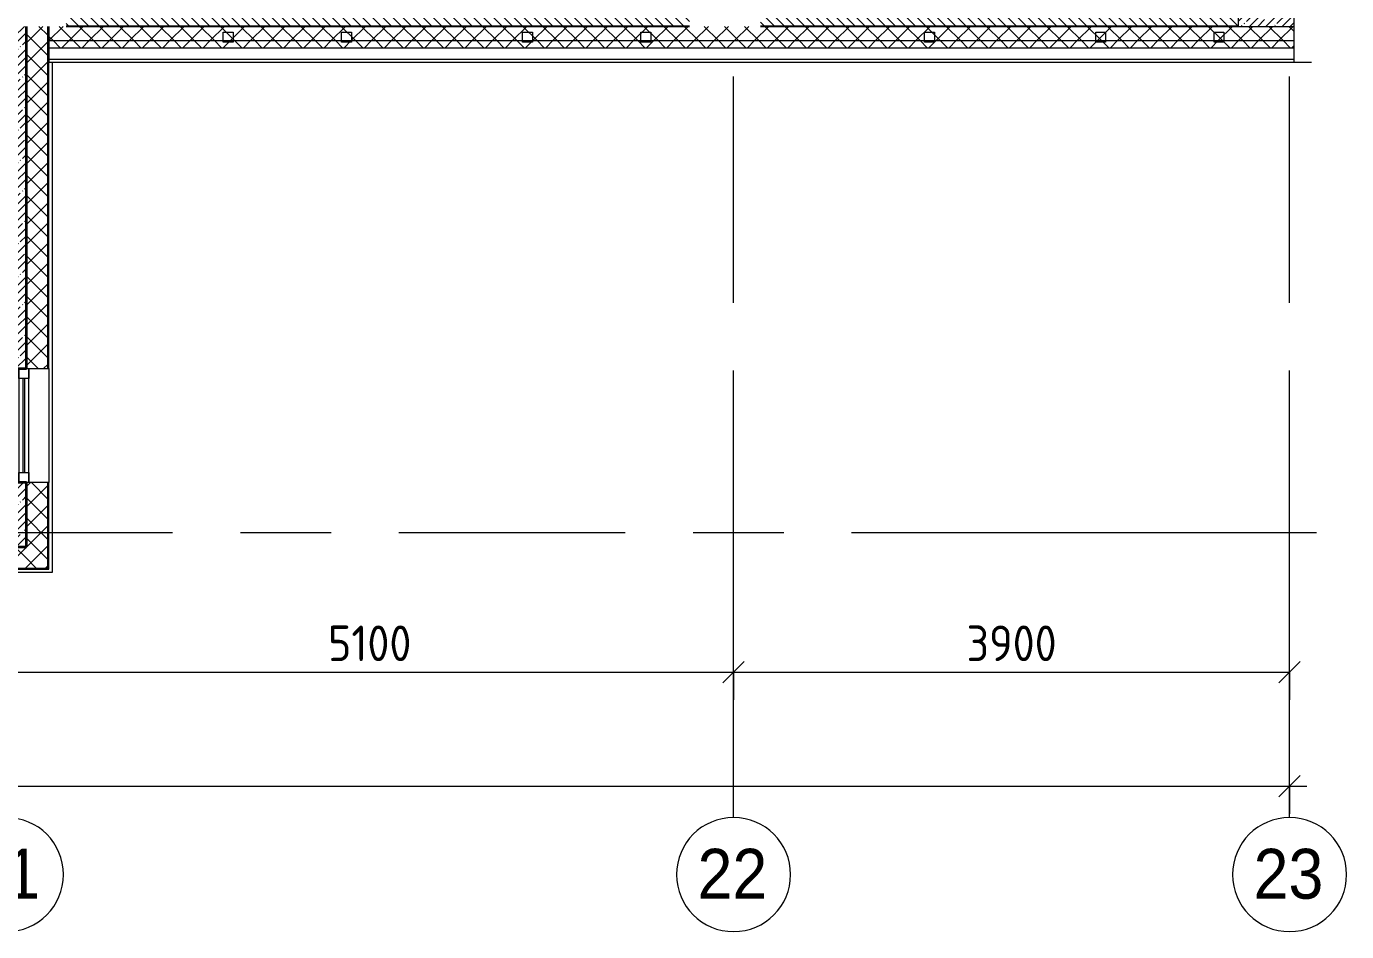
# Model space of a CAD drawing. Header units: millimetres. Extents: x 35802 to 233035, y -8553 to 29000.
# Drawn here: x 75700 to 84960, y -2799 to 3550 of the extents above; entities that cross this region are included whole.
import ezdxf

# ---------------------------------------------------------------- set-up
doc = ezdxf.new("R2010")
doc.units = ezdxf.units.MM
doc.linetypes.add('Осевая', pattern=[3175, 635, -476.25, 1587.5, -476.25])
for name, color, linetype, lineweight in [('A-ANNO-DIMS', 7, 'Continuous', 9), ('A-ANNO-DIMS-100', 7, 'Continuous', 9), ('A-DETL-GENF', 7, 'Continuous', 9), ('A-GLAZ', 7, 'Continuous', 9), ('A-GLAZ-1', 7, 'Continuous', 13), ('A-WALL', 7, 'Continuous', 9), ('I-WALL', 7, 'Continuous', 9), ('S-COLS', 7, 'Continuous', 9), ('Оси', 7, 'Continuous', 9), ('Оси-1', 7, 'Continuous', 20), ('Оси-2', 7, 'Осевая', 9)]:
    doc.layers.add(name, color=color, linetype=linetype, lineweight=lineweight)
for name, color, linetype, lineweight, true_color in [('A-WALL-1', 7, 'Continuous', 35, 0x3c3c3c), ('A-WALL-2', 7, 'Continuous', 25, 0x3c3c3c), ('A-WALL-3', 7, 'Continuous', 13, 0x3c3c3c), ('A-WALL-FNSH-1', 7, 'Continuous', 9, 0x3c3c3c), ('A-WALL-FNSH-2', 7, 'Continuous', 13, 0x3c3c3c)]:
    doc.layers.add(name, color=color, linetype=linetype, lineweight=lineweight, true_color=true_color)
doc.styles.add('Arial', font='arial.ttf', dxfattribs={"width": 0.9, "height": 350})
doc.styles.add('ISOCPEUR', font='isocpeur.ttf', dxfattribs={"width": 0.9, "height": 250})
doc.dimstyles.new('ISO-2_5_0_9К_БОЛЬШОЙ', dxfattribs={"dimscale": 304.8, "dimtxt": 248.995294, "dimasz": 0.492126, "dimexe": 0.393701, "dimexo": 0.984252, "dimgap": 0, "dimtad": 1, "dimdec": 0, "dimrnd": 10, "dimzin": 0, "dimdsep": 46, "dimtxsty": 'ISOCPEUR', "dimblk1": 'OBLIQUE', "dimblk2": 'OBLIQUE', "dimsah": 1, "dimcen": 0.09, "dimdle": 0.393701, "dimazin": 0, "dimtfac": 1, "dimtdec": 4, "dimtix": 1, "dimtmove": 0, "dimatfit": 3, "dimfxl": 1, "dimtvp": 1, "dimtolj": 1, "dimtzin": 0, "dimarcsym": 2})
pattern_1 = [(45, (0, 0), (-70.71068, 70.71068), []), (135, (0, 0), (-70.71068, -70.71068), [])]

# ---------------------------------------------------------------- blocks, each defined once
blk = doc.blocks.new('120_Окно_СКБ_1Ст - 120_Окно_СКБ_1Ст 900х2500_h_-19906774-План расстановки осветительного оборудования 1 этажа в осях 12-23')
at = {"layer": 'A-GLAZ-1'}
for p, q in [((-450, -75), (-450, -5)), ((-450, -5), (-380, -5)), ((-380, -75), (-450, -75)), ((-380, -5), (-380, -75)), ((380, -75), (380, -5)), ((380, -5), (450, -5)), ((450, -75), (380, -75)), ((450, -5), (450, -75))]:
    blk.add_line(p, q, dxfattribs=at)
blk = doc.blocks.new('120_Окно_СКБ_1Ст - 120_Окно_СКБ_1Ст 900х2500_h_-19906150-План расстановки осветительного оборудования 1 этажа в осях 12-23')
at = {"layer": 'A-GLAZ-1'}
for p, q in [((-450, -75), (-450, -5)), ((-450, -5), (-380, -5)), ((-380, -75), (-450, -75)), ((-380, -5), (-380, -75)), ((380, -75), (380, -5)), ((380, -5), (450, -5)), ((450, -75), (380, -75)), ((450, -5), (450, -75))]:
    blk.add_line(p, q, dxfattribs=at)
blk = doc.blocks.new('120_Окно_СКБ_2Ст - 120_Окно_СКБ_2Ст 2100х2500 _мал створка СЛЕВА_-19967351-План расстановки осветительного оборудования 1 этажа в осях 12-23')
at = {"layer": 'A-GLAZ-1'}
for p, q in [((-1050, -75), (-1050, -5)), ((-1050, -5), (-980, -5)), ((-980, -75), (-1050, -75)), ((-980, -5), (-980, -75)), ((-220, -75), (-220, -5)), ((-220, -5), (-150, -5)), ((-150, -75), (-220, -75)), ((-150, -5), (-150, -75)), ((980, -75), (980, -5)), ((980, -5), (1050, -5)), ((1050, -75), (980, -75)), ((1050, -5), (1050, -75))]:
    blk.add_line(p, q, dxfattribs=at)
blk = doc.blocks.new('120_Окно_СКБ_1Ст - 120_Окно_СКБ_1Ст 800х2500 EI30-23532001-План расстановки осветительного оборудования 1 этажа в осях 12-23')
at = {"layer": 'A-GLAZ'}
for p, q in [((400, -57), (-400, -57)), ((330, -87), (-330, -87)), ((-400, -127), (400, -127)), ((330, -97), (-330, -97))]:
    blk.add_line(p, q, dxfattribs=at)
at = {"layer": 'A-GLAZ-1'}
for p, q in [((-400, -127), (-400, -57)), ((-400, -57), (-330, -57)), ((-330, -57), (-330, -127)), ((330, -127), (330, -57)), ((330, -57), (400, -57)), ((400, -57), (400, -127)), ((-330, -127), (-400, -127)), ((400, -127), (330, -127))]:
    blk.add_line(p, q, dxfattribs=at)
blk = doc.blocks.new('BSC_Колонна _Прямоугольная - 500х500-V46-План расстановки осветительного оборудования 1 этажа в осях 12-23')
at = {"layer": 'S-COLS'}
h = blk.add_hatch(dxfattribs=at)
h.set_pattern_fill('FP_63', color=256, style=0, pattern_type=2)
h.set_pattern_definition([(45, (-84450, -3800), (-57.02463, 57.02463), []), (45, (-84392.975, -3800), (-57.02463, 57.02463), [100.806, -20.161, 3.353, -16.808])])
h.paths.add_polyline_path([(-250, -250), (140, -250), (140, 250), (-250, 250), (-250, 16.1)])
for p, q in [((140, 250), (-250, 250)), ((-250, 250), (-250, -250)), ((-250, -250), (140, -250))]:
    blk.add_line(p, q, dxfattribs=at)
blk = doc.blocks.new('DET_L_Линия разрыва - М100-30654842-План расстановки осветительного оборудования 1 этажа в осях 12-23')
at = {"layer": 'A-DETL-GENF'}
blk.add_line((11739.9, 0), (0, 0), dxfattribs=at)
blk = doc.blocks.new('Ось сетки - D8-29747960-План расстановки осветительного оборудования 1 этажа в осях 12-23')
at = {"layer": 'Оси-1'}
for start, end in [(360, 180), (180, 360)]:
    blk.add_arc((0, 0), 4, start, end, dxfattribs=at)
blk = doc.blocks.new('DIMBLOCK17-План расстановки осветительного оборудования 1 этажа в осях 12-23')
at = {"layer": 'A-ANNO-DIMS-100'}
for p, q in [((75560, -1172.5), (75560, -858.6)), ((80660, -1172.5), (80660, -858.6)), ((75560, -978.6), (80660, -978.6)), ((75560, -978.6), (75560, -1172.5)), ((80660, -978.6), (80660, -1172.5))]:
    blk.add_line(p, q, dxfattribs=at)
at = {"layer": 'A-ANNO-DIMS-100', "lineweight": 20}
for p, q in [((75560, -978.6), (75635, -903.6)), ((80660, -978.6), (80735, -903.6)), ((75560, -978.6), (75485, -1053.6)), ((80660, -978.6), (80585, -1053.6))]:
    blk.add_line(p, q, dxfattribs=at)
at = {"layer": 'A-ANNO-DIMS-100', "color": 0, "insert": (77815.5, -652), "char_height": 250, "width": 706.764, "attachment_point": 1, "line_spacing_factor": 1.149209, "style": 'ISOCPEUR'}
blk.add_mtext('5100', dxfattribs=at)
blk = doc.blocks.new('_Oblique')
at = {"color": 0, "linetype": 'ByBlock', "lineweight": -2}
blk.add_line((-0.5, -0.5), (0.5, 0.5), dxfattribs=at)
blk = doc.blocks.new('DIMBLOCK18-План расстановки осветительного оборудования 1 этажа в осях 12-23')
at = {"layer": 'A-ANNO-DIMS-100'}
for p, q in [((80660, -1172.5), (80660, -858.6)), ((84560, -1172.5), (84560, -858.6)), ((80660, -978.6), (84560, -978.6)), ((80660, -978.6), (80660, -1172.5)), ((84560, -978.6), (84560, -1172.5))]:
    blk.add_line(p, q, dxfattribs=at)
at = {"layer": 'A-ANNO-DIMS-100', "lineweight": 20}
for p, q in [((80660, -978.6), (80735, -903.6)), ((84560, -978.6), (84635, -903.6)), ((80660, -978.6), (80585, -1053.6)), ((84560, -978.6), (84485, -1053.6))]:
    blk.add_line(p, q, dxfattribs=at)
at = {"layer": 'A-ANNO-DIMS-100', "color": 0, "insert": (82294, -652), "char_height": 250, "width": 758.478, "attachment_point": 1, "line_spacing_factor": 1.149209, "style": 'ISOCPEUR'}
blk.add_mtext('3900', dxfattribs=at)
blk = doc.blocks.new('DIMBLOCK205-План расстановки осветительного оборудования 1 этажа в осях 12-23')
at = {"layer": 'A-ANNO-DIMS-100'}
for p, q in [((38310, -1972.5), (38310, -1658.6)), ((84560, -1972.5), (84560, -1658.6)), ((38190, -1778.6), (84680, -1778.6)), ((38310, -1778.6), (38310, -1972.5)), ((84560, -1778.6), (84560, -1972.5))]:
    blk.add_line(p, q, dxfattribs=at)
at = {"layer": 'A-ANNO-DIMS-100', "lineweight": 20}
for p, q in [((38310, -1778.6), (38385, -1703.6)), ((84560, -1778.6), (84635, -1703.6)), ((38310, -1778.6), (38235, -1853.6)), ((84560, -1778.6), (84485, -1853.6))]:
    blk.add_line(p, q, dxfattribs=at)
at = {"layer": 'A-ANNO-DIMS-100', "color": 0, "insert": (61028, -1452), "char_height": 250, "width": 976.828, "attachment_point": 1, "line_spacing_factor": 1.149209, "style": 'ISOCPEUR'}
blk.add_mtext('46250', dxfattribs=at)

msp = doc.modelspace()

# ---------------------------------------------------------------- hatches: boundary and pattern name
at = {"layer": 'A-WALL'}
h = msp.add_hatch(dxfattribs=at)
h.set_pattern_fill('FP_34', color=256, style=0, pattern_type=2)
h.set_pattern_definition([(135, (0, 0), (-35.35534, -35.35534), [])])
h.paths.add_polyline_path([(84200, 3550), (84200, 3750), (80850, 3750), (80850, 3550), (83263.9, 3550)])
h.paths.add_polyline_path([(80350, 3550), (80350, 3750), (75980, 3750), (75980, 3550), (79636.4, 3550)])
h = msp.add_hatch(dxfattribs=at)
h.set_pattern_fill('FP_17', color=256, style=0, pattern_type=2)
h.set_pattern_definition(pattern_1)
h.paths.add_polyline_path([(75700, -250), (75850, -250), (75850, 350), (75700, 350), (75700, -100)])
h.paths.add_polyline_path([(75700, 1150), (75850, 1150), (75850, 3550), (75700, 3550), (75700, 2781.9)])
h = msp.add_hatch(dxfattribs=at)
h.set_pattern_fill('FP_17', color=256, style=0, pattern_type=2)
h.set_pattern_definition(pattern_1)
h.paths.add_polyline_path([(84590, 3450), (84590, 3550), (75858, 3550), (75858, 3450), (84200, 3450)])
h = msp.add_hatch(dxfattribs=at)
h.set_pattern_fill('FP_17', color=256, style=0, pattern_type=2)
h.set_pattern_definition(pattern_1)
h.paths.add_polyline_path([(84590, 3400), (84590, 3450), (75858, 3450), (75858, 3400), (83263.9, 3400)])
h = msp.add_hatch(dxfattribs=at)
h.set_pattern_fill('FP_17', color=256, style=0, pattern_type=2)
h.set_pattern_definition(pattern_1)
h.paths.add_polyline_path([(75700, -250), (75700, -100), (38742.7, -100), (38742.7, -250), (75646.2, -250)])
at = {"layer": 'I-WALL'}
h = msp.add_hatch(dxfattribs=at)
h.set_pattern_fill('FP_1', color=256, style=0, pattern_type=2)
h.set_pattern_definition([(45, (0, 0), (-57.02463, 57.02463), []), (45, (57.025, 0), (-57.02463, 57.02463), [100.806, -20.161, 3.353, -16.808])])
h.paths.add_polyline_path([(75480, -100), (75700, -100), (75700, 350), (75480, 350), (75480, 120)])
h.paths.add_polyline_path([(75700, 1150), (75700, 3550), (75480, 3550), (75480, 1150)])

# ---------------------------------------------------------------- linework, layer by layer
at = {"layer": 'A-WALL'}
for p, q in [((75850, 1150), (75850, 3550)), ((75858, 3450), (84590, 3450)), ((75858, 3400), (84590, 3400)), ((75858, 3320), (75858, 3300)), ((75880, 3300), (75880, -280)), ((75858, 1150), (75858, 350)), ((75850, -250), (75850, 350)), ((38742.7, -250), (75850, -250)), ((75880, -280), (73980, -280))]:
    msp.add_line(p, q, dxfattribs=at)
at = {"layer": 'A-WALL-1'}
for p, q in [((75700, 1150), (75700, 3550)), ((75480, 1150), (75700, 1150)), ((75700, 350), (75320, 350)), ((75700, -100), (75700, 350)), ((75480, -100), (75700, -100))]:
    msp.add_line(p, q, dxfattribs=at)
at = {"layer": 'A-WALL-2'}
for p, q in [((80350, 3550), (75980, 3550)), ((84200, 3550), (80850, 3550))]:
    msp.add_line(p, q, dxfattribs=at)
at = {"layer": 'A-WALL-3'}
for p, q in [((75858, 3550), (75858, 3320)), ((75858, 3320), (84590, 3320)), ((75700, 1150), (75850, 1150)), ((75850, 350), (75700, 350)), ((75700, -100), (75480, -100))]:
    msp.add_line(p, q, dxfattribs=at)
at = {"layer": 'A-WALL-FNSH-1'}
for p, q in [((75858, 3300), (84714.9, 3300)), ((75858, 1150), (75858, 3300)), ((75853, 1150), (75858, 1150)), ((75858, 350), (75853, 350)), ((75858, -258), (75858, 350)), ((38742.7, -258), (75858, -258))]:
    msp.add_line(p, q, dxfattribs=at)
at = {"layer": 'A-WALL-FNSH-2'}
for p, q in [((75853, 1150), (75853, 3550)), ((75850, 1150), (75853, 1150)), ((75853, 350), (75850, 350)), ((75853, -253), (75853, 350)), ((38742.7, -253), (75853, -253))]:
    msp.add_line(p, q, dxfattribs=at)
at = {"layer": 'Оси'}
for p, q in [((80660, -1999), (80660, 501)), ((84560, -1999), (84560, 501)), ((82250, 0), (84750, 0))]:
    msp.add_line(p, q, dxfattribs=at)
at = {"layer": 'Оси-2'}
for p, q in [((80660, 501), (80660, 24890.1)), ((84560, 501), (84560, 19415.1)), ((39101.6, 0), (82250, 0))]:
    msp.add_line(p, q, dxfattribs=at)

# ---------------------------------------------------------------- block references
at = {"layer": 'A-DETL-GENF', "rotation": 90.00000000000031}
msp.add_blockref('DET_L_Линия разрыва - М100-30654842-План расстановки осветительного оборудования 1 этажа в осях 12-23', (84590, 3301.1), dxfattribs=at)
at = {"layer": 'A-GLAZ'}
for name, p, rotation in [('120_Окно_СКБ_1Ст - 120_Окно_СКБ_1Ст 900х2500_h_-19906774-План расстановки осветительного оборудования 1 этажа в осях 12-23', (77530, 3435), 180), ('120_Окно_СКБ_1Ст - 120_Окно_СКБ_1Ст 900х2500_h_-19906150-План расстановки осветительного оборудования 1 этажа в осях 12-23', (79630.5, 3435), 180), ('120_Окно_СКБ_2Ст - 120_Окно_СКБ_2Ст 2100х2500 _мал створка СЛЕВА_-19967351-План расстановки осветительного оборудования 1 этажа в осях 12-23', (83050, 3435), 180), ('120_Окно_СКБ_1Ст - 120_Окно_СКБ_1Ст 800х2500 EI30-23532001-План расстановки осветительного оборудования 1 этажа в осях 12-23', (75775, 750), 270)]:
    msp.add_blockref(name, p, dxfattribs=dict(at, rotation=rotation))
at = {"layer": 'S-COLS'}
msp.add_blockref('BSC_Колонна _Прямоугольная - 500х500-V46-План расстановки осветительного оборудования 1 этажа в осях 12-23', (84450, 3800), dxfattribs=at)
at = {"layer": 'Оси-1', "xscale": 99.99999999999993, "yscale": 99.99999999999993, "zscale": 99.99999999999993}
for p in [(75560, -2399), (80660, -2399), (84560, -2399)]:
    msp.add_blockref('Ось сетки - D8-29747960-План расстановки осветительного оборудования 1 этажа в осях 12-23', p, dxfattribs=at)

# ---------------------------------------------------------------- texts
at = {"layer": 'Оси', "char_height": 350, "width": 606.076, "attachment_point": 1, "style": 'Arial'}
for s, insert in [('21', (75307.4, -2218.4)), ('22', (80407.4, -2218.4)), ('23', (84307.4, -2218.4))]:
    msp.add_mtext(s, dxfattribs=dict(at, insert=insert))

# ---------------------------------------------------------------- dimensions: what is measured, and where the dimension line sits
at = {"layer": 'A-ANNO-DIMS'}
for base, p1, p2, override, picture, middle in [((80660, -978.6), (75560, -872.5), (80660, -872.5), {"dimpost": '<>', "dimfxl": 5100}, 'DIMBLOCK17-План расстановки осветительного оборудования 1 этажа в осях 12-23', (78110, -853.6)), ((84560, -978.6), (80660, -872.5), (84560, -872.5), {"dimpost": '<>', "dimfxl": 3900}, 'DIMBLOCK18-План расстановки осветительного оборудования 1 этажа в осях 12-23', (82610, -853.6)), ((84560, -1778.6), (38310, -1672.5), (84560, -1672.5), {"dimpost": '<>', "dimfxl": 46250}, 'DIMBLOCK205-План расстановки осветительного оборудования 1 этажа в осях 12-23', (61435, -1653.6))]:
    dim = msp.add_linear_dim(base=base, p1=p1, p2=p2, dimstyle='ISO-2_5_0_9К_БОЛЬШОЙ', override=override, dxfattribs=at)
    dim.commit()
    dim.dimension.update_dxf_attribs({"geometry": picture, "text_midpoint": middle})

doc.saveas('drawing.dxf')
